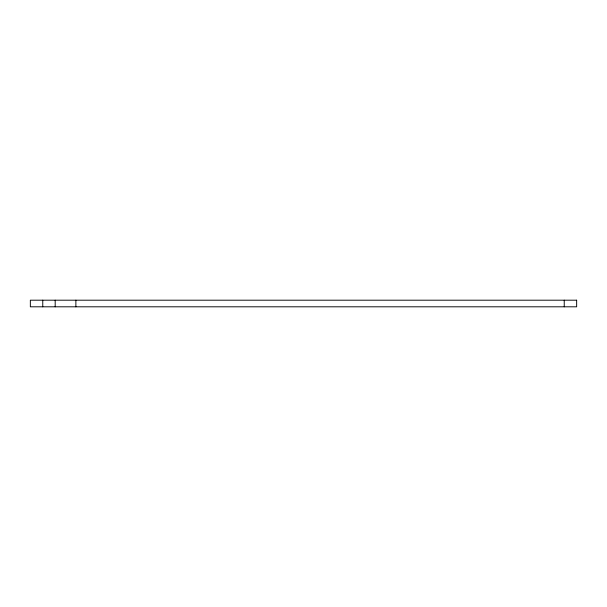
<?xml version="1.0" encoding="UTF-8"?>
<svg xmlns="http://www.w3.org/2000/svg" width="607" height="607" viewBox="0 0 607 607"><rect width="100%" height="100%" fill="white"/><g stroke="black" fill="none" stroke-linecap="round" stroke-linejoin="round"><path stroke-width="0.91" d="M564.237 300.192L564.237 306.808M75.875 300.192L75.875 306.808M55.184 300.192L55.184 306.808M42.763 300.192L42.763 306.808M576.65 300.192L30.35 300.192L30.35 306.808L576.65 306.808L576.65 300.192"/></g></svg>
